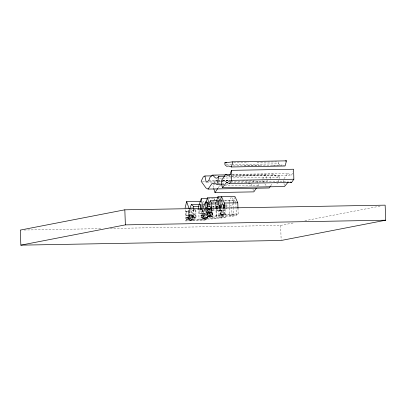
<?xml version="1.0" encoding="UTF-8"?>
<svg xmlns="http://www.w3.org/2000/svg" width="406" height="406" viewBox="0 0 406 406"><rect width="100%" height="100%" fill="white"/><g stroke="black" fill="none" stroke-linecap="round" stroke-linejoin="round"><path stroke-width="0.3" stroke-dasharray="2.03 1.52" d="M202.898 202.472L203.183 201.295L203.995 203.624M278.333 181.989L280.018 175.219L230.263 176.113M231.445 176.163L291.721 175.082L292.843 171.576M212.582 204.385L213.597 201.442M213.8 200.853L214.612 198.498L208.527 198.61M229.334 202.183L230.968 197.661M234.531 197.565L233.338 200.737L233.379 201.96M270.178 178.604L271.213 176.011L273.72 174.001L276.506 176.813L278.105 177.112L280.018 175.219M221.93 204.949L223.072 202.224M262.768 179.097L264.362 175.818L266.016 174.89L267.234 181.051L230.075 181.715M207.588 209.374L207.857 216.763L232.054 216.327L231.669 205.862L232.841 203.655M233.135 203.101L234.597 200.346L224.051 200.534M283.982 178.711L287.692 173.423L291.721 175.082M218.123 187.953L219.514 185.902L218.966 184.182M257.658 186.232L258.353 185.207L256.896 180.614M270.614 185.928L272.056 183.877M213.449 183.578L215.657 180.863L216.911 180.843M253.024 181.974L254.131 180.619M203.198 204.325L203.665 204.233M185.887 211.435L189.155 211.267L189.313 215.449L186.039 215.616L185.887 211.435L189.155 211.267M188.293 210.927L191.551 210.76L191.693 214.744L191.094 214.86L188.435 214.906L188.293 210.927L191.551 210.76M192.571 210.095L195.854 209.927L196.002 213.987L195.372 214.109L192.718 214.16L192.571 210.095L195.854 209.927M220.534 204.888L221.052 204.786L220.905 200.767M213.241 206.781L213.86 206.659L214.003 210.597L210.734 210.765L210.668 209.075M199.346 209.892L202.614 209.724L202.756 213.581L202.142 213.703L199.483 213.749L199.346 209.892L202.614 209.724M226.655 207.349L226.563 204.832L225.843 204.974L225.909 206.862M208.308 208.065L208.364 209.603L211.688 209.425L211.633 207.887M205.071 210.942L201.823 211.105L205.071 210.942L204.994 208.892M208.364 209.603L211.688 209.425M188.435 214.906L191.693 214.744M192.718 214.16L196.002 213.987M210.734 210.765L214.003 210.597M205.974 209.049L206.086 212.069L209.263 211.922L209.105 207.694M189.44 215.454L189.612 220.159L193.672 219.839L193.5 215.134L189.44 215.454L188.506 215.637L188.678 220.341L185.562 220.945L185.09 208.065M193.5 215.134L189.906 215.363L190.079 220.067M208.121 216.713L211.754 216.474L211.582 211.77L207.948 212.008L208.121 216.713L207.857 216.763M199.483 213.749L202.756 213.581M209.263 211.922L208.74 212.023L208.582 207.796M216.611 209.354L216.657 210.587L219.966 210.409L219.92 209.181M186.039 215.616L192.094 215.408L192.266 220.113L188.678 220.341M209.344 208.258L209.486 212.028L208.461 212.226L208.633 216.971L205.598 217.56L205.279 208.928M211.582 211.77L210.607 211.957L210.78 216.662M216.657 210.587L219.966 210.409M220.859 214.962L220.686 210.257L224.264 210.034L224.437 214.738L220.255 215.078L220.088 210.582L222.747 210.531L222.909 215.033L216.21 215.865L215.967 209.12M206.69 208.303L206.827 212.079L206.162 212.206L212.12 211.988L206.086 212.069M202.152 218.59L201.985 214.048L205.512 213.835L205.68 218.372L199.047 219.194L198.666 208.831M203.756 218.281L203.589 213.739L207.075 213.531L207.243 218.073L206.415 218.23L203.02 218.423L202.858 213.881M191.459 216.139L196.042 215.84L196.118 217.931L191.53 218.108L191.459 216.139L194.713 215.972L194.789 217.941L194.185 218.058L194.114 216.088M219.25 215.271L219.088 210.775L220.088 210.582M193.388 215.885L192.799 216.002L192.875 218.093L193.464 217.981L193.388 215.885L196.042 215.84M187.425 217.083L190.668 216.921L190.739 218.809L190.15 218.925L187.496 218.971L187.425 217.083L190.668 216.921M212.708 212.708L209.45 212.871L212.708 212.708L212.79 214.926L209.532 215.089L212.79 214.926M186.09 217.428L189.379 217.256L189.445 219.144L188.815 219.265L186.161 219.316L186.09 217.428L189.379 217.256M220.686 210.257L224.264 210.034M201.985 214.048L205.512 213.835M203.589 213.739L207.075 213.531M219.088 210.775L222.747 210.531M207.38 213.637L210.663 213.465L207.38 213.637L207.451 215.566L210.734 215.393L207.451 215.566M200.899 215.251L204.213 215.078L204.289 217.169L203.634 217.296L200.975 217.347L200.899 215.251L204.213 215.078M191.53 218.108L196.118 217.931M187.496 218.971L190.739 218.809M186.161 219.316L189.445 219.144M200.975 217.347L204.289 217.169M190.845 215.18L191.018 219.885L194.139 219.281L212.439 218.951L216.748 218.118L216.368 207.75M208.928 211.82L209.1 216.52L212.115 215.936L236.312 215.505L236.018 207.532M204.421 213.576L204.588 218.118L207.649 217.525L207.329 208.892M221.605 210.08L221.777 214.784L224.792 214.201L238.18 213.957L237.977 208.374M208.633 216.971L212.292 216.733M185.562 220.945L202.107 220.646L206.405 219.813L206.045 209.06M238.18 213.957L229.603 215.622L229.309 207.654M203.02 218.423L221.174 218.037L225.462 217.205L225.147 208.572M232.054 216.327L236.312 215.505M110.239 228.471L280.622 225.416L294.309 222.762M304.886 220.712L380.792 205.989M272.71 165.44L282.515 165.054L284.57 165.815M233.673 162.659L248.203 162.4M257.044 162.243L276.618 161.892M226.228 164.76L231.278 164.669M231.912 164.658L278.648 163.821L280.287 165.308M233.257 165.937L259.15 165.475M259.779 165.46L282.515 165.054M244.29 165.952L259.449 165.678M232.44 174.418L287.692 173.423M232.156 174.747L273.72 174.001M214.368 175.813L218.149 175.747M232.633 175.488L266.016 174.89M225.223 176.199L227.116 176.168M229.563 176.194L230.816 176.174M219.529 178.163L222.052 178.117M222.681 178.107L278.105 177.112M208.669 180.741L220.006 180.538M222.524 180.492L230.715 180.345M217.535 180.832L220.042 180.787M222.549 180.741L230.689 180.594M222.452 180.837L229.989 180.706M202.406 181.264L204.928 181.218M209.334 181.137L216.895 181M217.525 180.99L220.042 180.944M222.564 180.898L230.121 180.766M220.559 181.269L218.052 181.315L218.783 183.608M221.184 181.259L229.958 181.101M242.489 180.873L253.765 180.675M206.771 182.132L220.625 181.883M221.255 181.873L225.665 181.792M228.187 181.746L229.446 181.726M230.288 182.502L287.428 181.477M218.296 183.192L225.223 183.07M246.011 182.695L247.269 182.675M274.349 182.187L275.608 182.167M221.975 184.222L223.868 184.187M248.426 183.751L250.319 183.715M276.77 183.243L278.029 183.218M215.216 184.436L212.714 184.481L213.708 188.551M222.737 184.299L223.99 184.278M226.492 184.233L227.746 184.212M248.421 183.842L251.553 183.786L251.816 185.562M219.514 185.902L221.392 185.872M224.523 185.811L258.353 185.207M219.113 197.61L220.331 197.585M220.95 200.589L223.432 200.544M220.554 200.97L223.599 200.914M224.208 200.904L233.338 200.737L231.379 196.529M212.242 201.873L215.312 201.818M220.839 201.721L222.681 201.686M220.61 202.898L223.432 202.848M202.858 204.375L204.68 204.34M209.014 204.543L218.514 204.37M220.686 204.335L222.529 204.299M225.503 204.852L226.563 204.832M208.319 206.218L211.359 206.162M208.714 206.273L209.953 206.253M212.434 206.207L214.997 206.162M225.467 205.974L231.669 205.862M207.603 206.74L209.729 206.705L209.613 203.568M212.795 206.679L213.86 206.659M186.318 208.045L187.542 208.019M191.221 207.953L193.058 207.923M206.025 209.435L189.48 209.735L189.861 220.108M221.777 214.784L224.437 214.738M220.255 215.078L222.909 215.033M209.1 216.52L211.754 216.474M205.598 217.56L225.462 217.205M204.588 218.118L207.243 218.073M191.018 219.885L193.672 219.839M189.612 220.159L206.405 219.813M24.101 230.019L102.007 228.619M215.657 180.863L216.855 181.086M262.611 180.706L264.458 183.273M264.829 183.786L267.046 186.872M234.597 200.346L235.592 202.168M252.918 189.003L253.471 190.724M221.361 199.387L222.63 204.812M209.1 204.451L209.567 207.491M214.612 198.498L214.845 199.732M283.464 180.365L283.88 182.832M283.982 183.446L284.296 185.298M278.516 161.857L278.648 163.821M280.622 225.416L281.15 239.85M235.84 202.624L235.998 206.918M233.404 202.574L233.562 206.852M233.582 207.461L233.851 214.799L220.463 215.038L220.235 208.928M229.131 202.746L229.288 207.04M224.584 208.618L224.792 214.201M223.341 210.212L223.513 214.916M223.001 208.481L223.295 216.484L218.986 217.322L218.692 209.303M221.742 210.729L221.909 215.226M220.839 208.892L221.174 218.037M219.265 209.308L219.311 210.536M217.266 209.227L217.311 210.46M213.287 207.902L213.389 210.719M212.079 209.197L212.439 218.951M212.105 212.825L212.186 215.043M211.866 209.191L212.115 215.936M211.287 208.958L211.348 210.648M210.963 208.014L211.018 209.552M211.115 212.181L211.287 216.926M210.262 202.178L210.399 205.943M210.049 212.759L210.13 214.972M210.034 213.586L210.105 215.515M209.587 208.105L209.902 216.728L209.638 216.779L209.46 212.033M208.973 207.933L209.029 209.471M208.679 208.385L208.816 212.16M207.172 209.288L207.532 219.042L203.254 219.869L202.873 209.491M206.451 207.74L206.603 211.968M206.248 213.693L206.415 218.23M204.644 214.003L204.807 218.545M204.406 209.009L204.482 211.059M203.553 215.205L203.634 217.296M202.975 207.994L203.355 218.357M202.34 208.943L202.411 210.993M202 209.846L202.142 213.703M201.635 207.77L202.107 220.646M201.554 215.124L201.63 217.22M199.96 209.775L200.102 213.632M195.225 210.049L195.372 214.109M195.453 215.951L195.53 218.047M193.784 209.526L194.139 219.281M193.195 209.973L193.347 214.038M192.566 215.317L192.738 220.022M192.058 216.022L192.129 217.992M191.16 215.591L191.333 220.291M190.947 210.876L191.094 214.86M190.084 217.037L190.15 218.925M188.891 210.81L189.039 214.789M188.541 211.384L188.694 215.571M188.749 217.377L188.815 219.265M188.014 216.971L188.085 218.859M186.501 211.313L186.653 215.5M186.719 217.306L186.79 219.194M224.046 208.659L223.325 208.796L226.7 208.608L224.046 208.659"/><path stroke-width="0.61" d="M185.09 208.065L186.638 201.594L200.731 201.34M211.851 175.859L204.923 175.986L203.269 176.915L201.148 181.284L205.959 187.968L208.085 189.074L212.044 183.436L214.52 183.258L216.936 184.314L218.925 176.316L224.594 176.214M231.4 166.967L232.8 161.816L286.484 160.852L285.083 166.003L231.4 166.967L228.837 166.018L226.609 166.267L224.965 164.78L224.833 162.821L232.8 161.816M222.341 187.648L226.523 182.573L229.436 183.527L291.594 182.416L293.858 179.234L293.594 169.236L231.43 170.347L229.563 176.194L225.533 174.539L221.199 180.863L222.341 187.648L284.499 186.532L288.301 181.918M207.918 198.62L201.224 198.742L198.58 206.39L198.666 208.831M189.683 209.161L191.292 204.583L199.813 204.431M217.895 197.631L207.547 197.813L205.121 204.614L205.258 208.314M237.977 208.374L237.774 202.792L234.932 196.509L217.986 196.773L215.738 202.985L215.941 208.506M220.214 208.314L219.945 200.98L221.539 196.748L224.381 203.03L224.564 207.994M206.71 201.975L205.482 201.995L202.975 207.994L201.224 198.742M217.225 200.655L210.399 200.777L207.471 206.294L207.562 208.76M256.267 188.282L253.836 191.871L214.992 192.566L217.773 188.465M270.254 186.44L269.173 187.983L208.085 189.074M229.436 183.527L231.699 180.35L231.43 170.347M218.925 176.316L217.012 178.209L215.413 177.909L212.632 175.098L210.125 177.107L208.669 180.741L206.141 182.142L204.923 175.986M124.83 209.811L20.3 230.085L20.853 245.148L281.17 240.479L385.7 220.204L385.147 205.147L124.83 209.811L125.378 224.873L20.853 245.148M217.728 200.914L218.25 200.813L218.398 204.832L217.875 204.934L217.728 200.914L218.793 200.894M207.77 206.618L207.075 206.75L206.913 202.361L207.608 202.229L207.745 205.989M206.451 207.74L205.928 207.842L206.989 207.821M216.591 208.74L216.499 206.278L217.154 206.152L217.246 208.613M218.905 205.812L219.534 205.69L219.61 207.821L218.981 207.943L218.905 205.812L219.966 205.791M223.3 208.166L223.183 205.02L223.909 204.883L224.021 208.029M285.311 161.009L286.484 160.852M224.833 162.821L226.726 162.786M225.533 174.539L230.557 174.448M212.632 175.098L225.228 174.874M231.699 180.35L293.858 179.234M226.523 182.573L227.776 182.548M216.936 184.314L221.975 184.222M210.399 200.777L211.643 203.061L216.606 202.97M224.381 203.03L237.774 202.792M223.183 205.02L224.249 205.005M191.292 204.583L193.672 206.481L199.148 206.38M216.499 206.278L217.56 206.258M218.981 207.943L220.047 207.923M125.378 224.873L385.7 220.204M290.427 182.03L291.594 182.416M205.482 201.995L206.157 203.025M217.986 196.773L219.945 200.98M186.638 201.594L189.277 209.151M213.708 188.551L214.992 192.566M207.547 197.813L208.958 203.848M211.643 203.061L211.846 208.577M211.267 208.395L211.201 206.705L210.587 206.827L210.648 208.517M201.163 208.466L201.011 204.279L200.544 204.37L200.696 208.557M193.672 206.481L193.758 208.917M221.387 205.619L220.828 205.725L220.889 207.41L221.453 207.299L221.387 205.619"/></g></svg>
